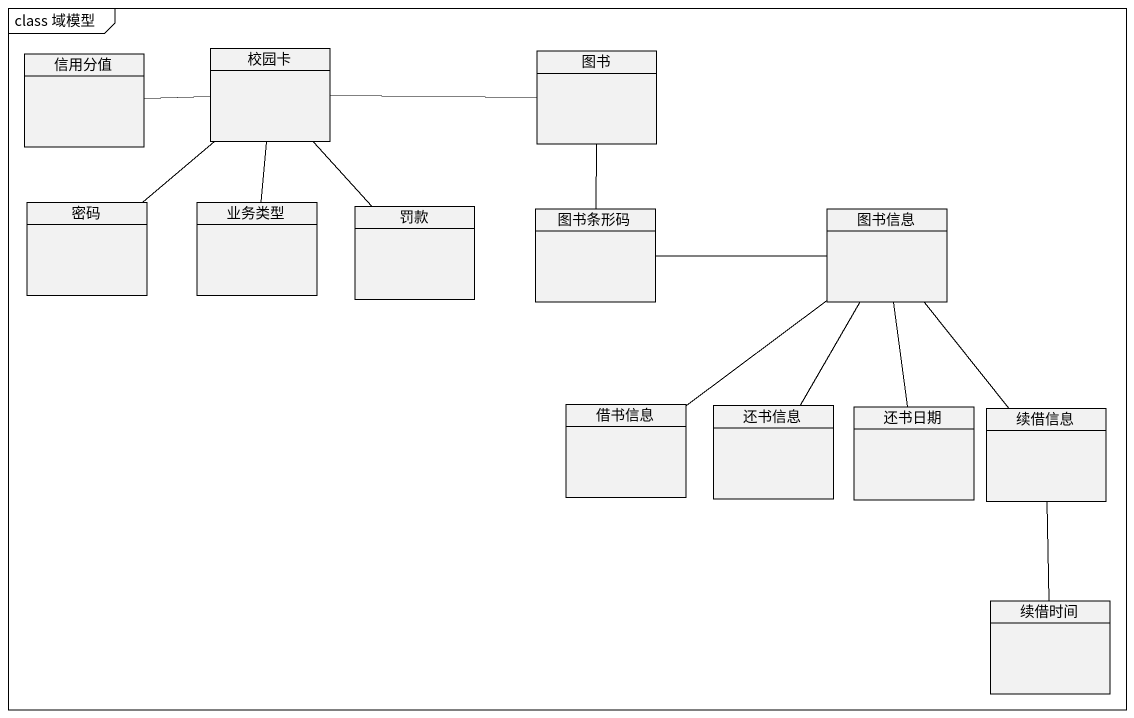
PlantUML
@startuml
mainframe class 域模型
hide circle
hide empty members
class 信用分值
class 校园卡
class 图书
class 密码
class 业务类型
class 罚款
class 图书条形码
class 图书信息
class 借书信息
class 还书信息
class 还书日期
class 续借信息
class 续借时间
校园卡 -left- 信用分值
校园卡 -right- 图书
校园卡 -- 密码
校园卡 -- 业务类型
校园卡 -- 罚款
图书 -- 图书条形码
图书条形码 -right- 图书信息
图书信息 -- 借书信息
图书信息 -- 还书信息
图书信息 -- 还书日期
图书信息 -- 续借信息
续借时间 -up- 续借信息
@enduml
